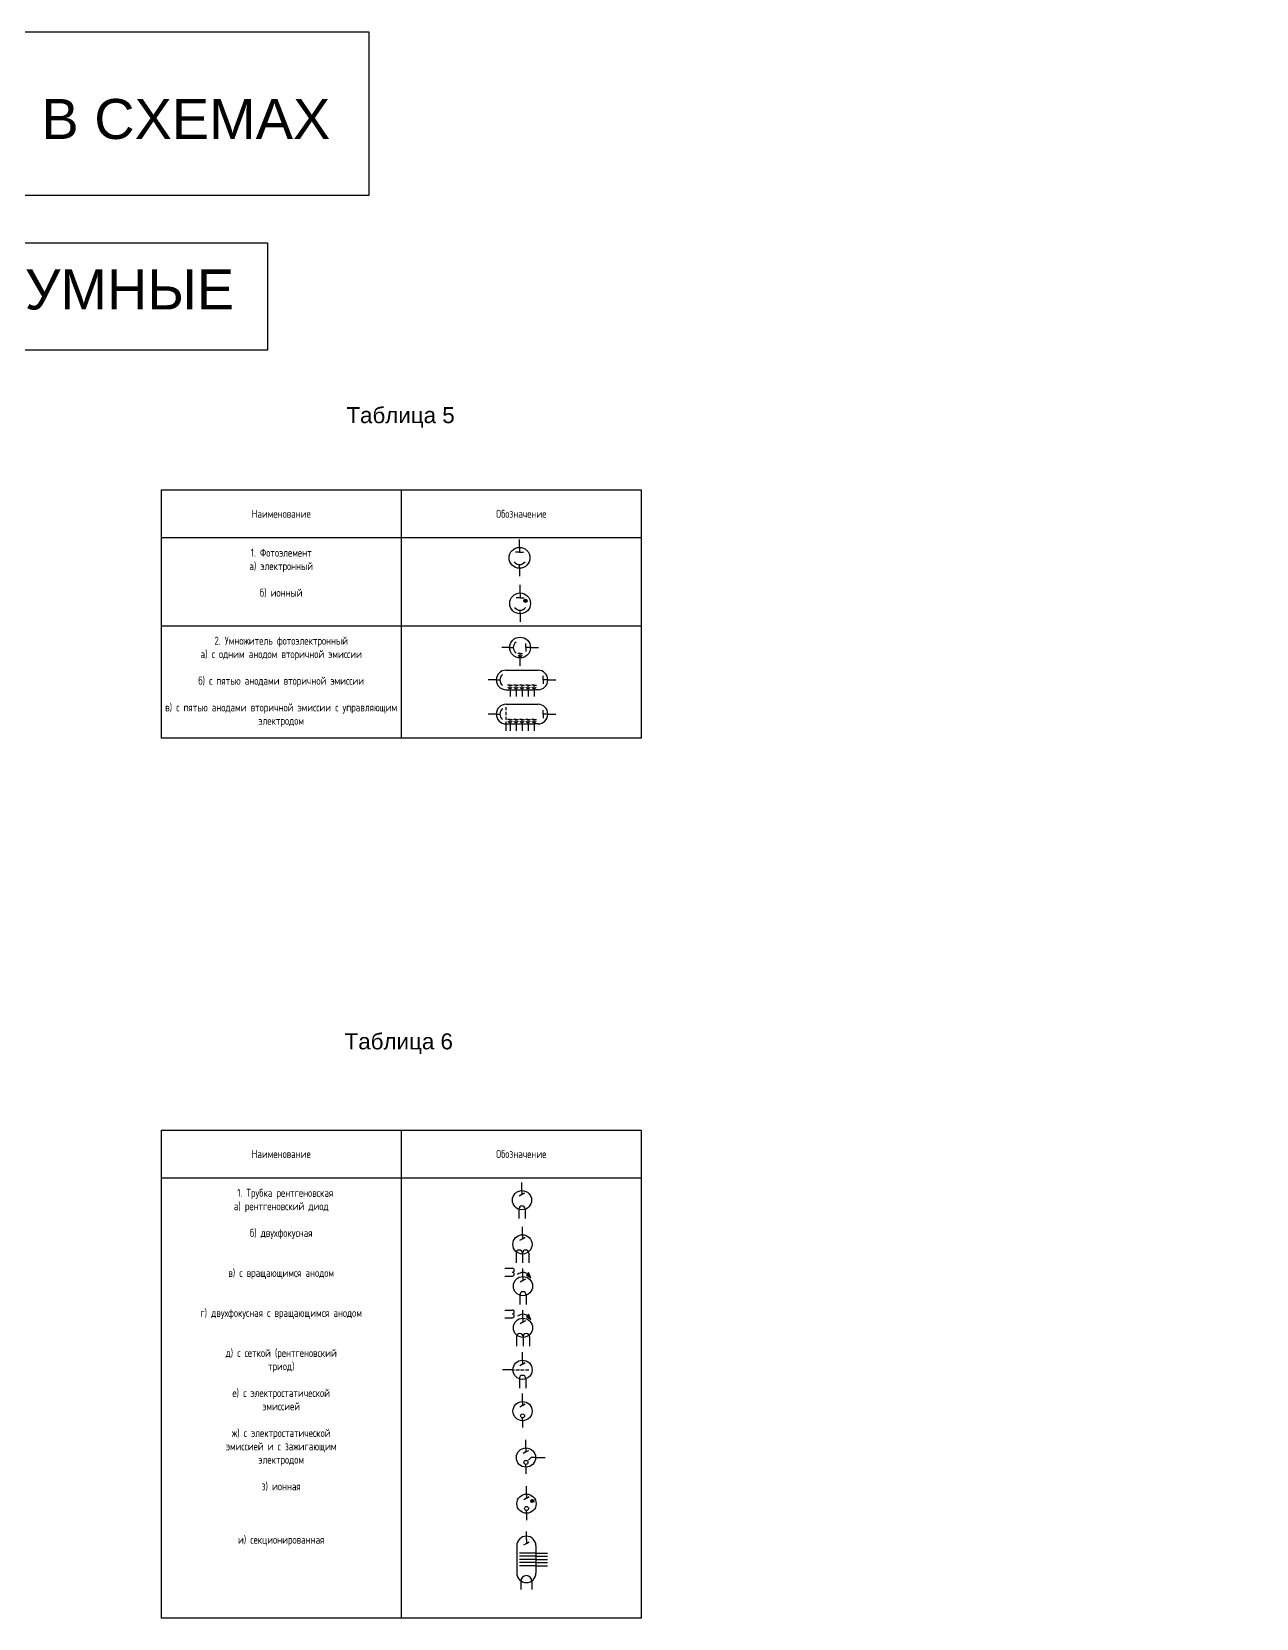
# Model space of a CAD drawing. Header units: millimetres. Extents: x -33 to 3443, y 207 to 2353.
# Drawn here: x 2677 to 3443, y 1362 to 2353 of the extents above; entities that cross this region are included whole.
import ezdxf

# ---------------------------------------------------------------- set-up
doc = ezdxf.new("R2010")
doc.units = ezdxf.units.MM
doc.styles.get("Standard").update_dxf_attribs({"font": 'arial.ttf'})
pattern_1 = [(0, (0, 0), (0, 6.985), [5.08, -1.905]), (90, (0, 0), (-6.985, 4e-16), [5.08, -1.905])]
pattern_2 = [(0, (-0.328, -18.039), (0, 6.985), [5.08, -1.905]), (90, (-0.328, -18.039), (-6.985, 4e-16), [5.08, -1.905])]

msp = doc.modelspace()

# ---------------------------------------------------------------- hatches: boundary and pattern name
h = msp.add_hatch()
h.set_pattern_fill('ANGLE', color=256)
h.set_pattern_definition([(0, (-3e-12, 19), (0, 6.985), [5.08, -1.905]), (90, (-3e-12, 19), (-6.985, 4e-16), [5.08, -1.905])])
h.paths.add_polyline_path([(3355.13, 2002.69), (3355.13, 2001.69, 0.414214), (3355.63, 2002.19, 0.414214)])
h.paths.add_polyline_path([(3355.13, 2002.69, 0.414214), (3354.63, 2002.19), (3355.13, 2002.19)])
h.paths.add_polyline_path([(3355.13, 2002.19), (3354.63, 2002.19, 0.414214), (3355.13, 2001.69)])
h = msp.add_hatch()
h.set_pattern_fill('ANGLE', color=256)
h.set_pattern_definition(pattern_1)
h.paths.add_polyline_path([(3354.63, 2002.19), (3355.63, 2002.19, 1)])
h.paths.add_polyline_path([(3355.13, 2002.19), (3354.63, 2002.19, 0.414214), (3355.13, 2001.69)])
h.paths.add_polyline_path([(3355.63, 2002.19), (3355.13, 2002.19), (3355.13, 2001.69, 0.414214)])
h.paths.add_polyline_path([(3365.61, 2002.19), (3366.61, 2002.19, 1)])
h.paths.add_polyline_path([(3366.11, 2002.19), (3365.61, 2002.19, 0.414214), (3366.11, 2001.69)])
h.paths.add_polyline_path([(3366.61, 2002.19), (3366.11, 2002.19), (3366.11, 2001.69, 0.414214)])
h = msp.add_hatch()
h.set_pattern_fill('ANGLE', color=256)
h.set_pattern_definition([(0, (10.973, 19), (0, 6.985), [5.08, -1.905]), (90, (10.973, 19), (-6.985, 4e-16), [5.08, -1.905])])
h.paths.add_polyline_path([(3366.11, 2002.69), (3366.11, 2001.69, 0.414214), (3366.61, 2002.19, 0.414214)])
h.paths.add_polyline_path([(3366.11, 2002.69, 0.414214), (3365.61, 2002.19), (3366.11, 2002.19)])
h.paths.add_polyline_path([(3366.11, 2002.19), (3365.61, 2002.19, 0.414214), (3366.11, 2001.69)])
at = {"true_color": 0x000000}
h = msp.add_hatch(color=18, dxfattribs=at)
h.dxf.hatch_style = 1
h.paths.add_polyline_path([(2984.85, 1997.7, 1), (2986.85, 1997.7, 1)])
h = msp.add_hatch()
h.set_pattern_fill('ANGLE', color=256)
h.set_pattern_definition([(0, (142.302, 72.771), (0, 6.985), [5.08, -1.905]), (90, (142.302, 72.771), (-6.985, 4e-16), [5.08, -1.905])])
h.paths.add_polyline_path([(3119.46, 1996.56, 1), (3118.94, 1996.56, 1)])
h = msp.add_hatch()
h.set_pattern_fill('ANGLE', color=256)
h.set_pattern_definition(pattern_1)
h.paths.add_polyline_path([(3344.16, 1986.69), (3344.16, 1985.69, 0.414214), (3344.66, 1986.19, 0.414214)])
h.paths.add_polyline_path([(3344.16, 1986.69, 0.414214), (3343.66, 1986.19), (3344.16, 1986.19)])
h.paths.add_polyline_path([(3344.16, 1986.19), (3343.66, 1986.19, 0.414214), (3344.16, 1985.69)])
h = msp.add_hatch()
h.set_pattern_fill('ANGLE', color=256)
h.set_pattern_definition(pattern_1)
h.paths.add_polyline_path([(3355.13, 1983.69), (3355.13, 1982.69, 0.414214), (3355.63, 1983.19, 0.414214)])
h.paths.add_polyline_path([(3355.13, 1983.69, 0.414214), (3354.63, 1983.19), (3355.13, 1983.19)])
h.paths.add_polyline_path([(3355.13, 1983.19), (3354.63, 1983.19, 0.414214), (3355.13, 1982.69)])
h = msp.add_hatch()
h.set_pattern_fill('ANGLE', color=256)
h.set_pattern_definition(pattern_1)
h.paths.add_polyline_path([(3366.11, 1980.69), (3366.11, 1979.69, 0.414214), (3366.61, 1980.19, 0.414214)])
h.paths.add_polyline_path([(3366.11, 1980.69, 0.414214), (3365.61, 1980.19), (3366.11, 1980.19)])
h.paths.add_polyline_path([(3366.11, 1980.19), (3365.61, 1980.19, 0.414214), (3366.11, 1979.69)])
h = msp.add_hatch()
h.set_pattern_fill('ANGLE', color=256)
h.set_pattern_definition([(0, (75.8975, -20.728), (0, 6.985), [5.08, -1.905]), (90, (75.8975, -20.728), (-6.985, 4e-16), [5.08, -1.905])])
h.paths.add_polyline_path([(3430.53, 1981.46), (3431.53, 1981.46, 1)])
h.paths.add_polyline_path([(3431.03, 1981.46), (3430.53, 1981.46, 0.414214), (3431.03, 1980.96)])
h.paths.add_polyline_path([(3431.53, 1981.46), (3431.03, 1981.46), (3431.03, 1980.96, 0.414214)])
h.paths.add_polyline_path([(3441.5, 1981.46), (3442.5, 1981.46, 1)])
h.paths.add_polyline_path([(3442, 1981.46), (3441.5, 1981.46, 0.414214), (3442, 1980.96)])
h.paths.add_polyline_path([(3442.5, 1981.46), (3442, 1981.46), (3442, 1980.96, 0.414214)])
h = msp.add_hatch()
h.set_pattern_fill('ANGLE', color=256)
h.set_pattern_definition(pattern_1)
h.paths.add_polyline_path([(3441.5, 1981.46), (3442, 1981.46), (3442, 1980.96, 0.414214), (3442.5, 1981.46, 1)])
h.paths.add_polyline_path([(3442, 1981.46), (3441.5, 1981.46, 0.414214), (3442, 1980.96)])
h = msp.add_hatch()
h.set_pattern_fill('ANGLE', color=256)
h.set_pattern_definition([(0, (3e-12, -19), (0, 6.985), [5.08, -1.905]), (90, (3e-12, -19), (-6.985, 4e-16), [5.08, -1.905])])
h.paths.add_polyline_path([(3355.13, 1964.69), (3355.13, 1963.69, 0.414214), (3355.63, 1964.19, 0.414214)])
h.paths.add_polyline_path([(3355.13, 1964.69, 0.414214), (3354.63, 1964.19), (3355.13, 1964.19)])
h.paths.add_polyline_path([(3355.13, 1964.19), (3354.63, 1964.19, 0.414214), (3355.13, 1963.69)])
h = msp.add_hatch()
h.set_pattern_fill('ANGLE', color=256)
h.set_pattern_definition(pattern_1)
h.paths.add_polyline_path([(3355.63, 1964.19), (3354.63, 1964.19, 1)])
h.paths.add_polyline_path([(3355.13, 1964.69), (3355.13, 1964.19), (3355.63, 1964.19, 0.414214)])
h.paths.add_polyline_path([(3355.13, 1964.69, 0.414214), (3354.63, 1964.19), (3355.13, 1964.19)])
h.paths.add_polyline_path([(3366.11, 1964.69), (3366.11, 1964.19), (3366.61, 1964.19, 0.414214)])
h.paths.add_polyline_path([(3366.61, 1964.19), (3365.61, 1964.19, 1)])
h.paths.add_polyline_path([(3366.11, 1964.69, 0.414214), (3365.61, 1964.19), (3366.11, 1964.19)])
h = msp.add_hatch()
h.set_pattern_fill('ANGLE', color=256)
h.set_pattern_definition([(0, (10.973, -19), (0, 6.985), [5.08, -1.905]), (90, (10.973, -19), (-6.985, 4e-16), [5.08, -1.905])])
h.paths.add_polyline_path([(3366.11, 1964.69), (3366.11, 1963.69, 0.414214), (3366.61, 1964.19, 0.414214)])
h.paths.add_polyline_path([(3366.11, 1964.69, 0.414214), (3365.61, 1964.19), (3366.11, 1964.19)])
h.paths.add_polyline_path([(3366.11, 1964.19), (3365.61, 1964.19, 0.414214), (3366.11, 1963.69)])
h = msp.add_hatch()
h.set_pattern_fill('ANGLE', color=256)
h.set_pattern_definition(pattern_1)
h.paths.add_polyline_path([(2956.54, 1924.26, 0.262191), (2956.42, 1924.04, 0.267949), (2956.55, 1923.82), (2956.68, 1924.04, 0.010761)])
h.paths.add_polyline_path([(2956.54, 1924.26, -0.010761), (2956.68, 1924.04), (2956.93, 1924.04, 0.584546)])
h.paths.add_polyline_path([(2956.93, 1924.04), (2956.68, 1924.04, -0.010761), (2956.8, 1923.82, 0.273724)])
h.paths.add_polyline_path([(2956.68, 1924.04), (2956.55, 1923.82, 0.262191), (2956.8, 1923.82, 0.010761)])
h = msp.add_hatch()
h.set_pattern_fill('ANGLE', color=256)
h.set_pattern_definition(pattern_1)
h.paths.add_polyline_path([(2977.15, 1924.3), (2977.15, 1924.04, -0.010761), (2977.28, 1923.82, 0.273724), (2977.41, 1924.04, 0.414214)])
h.paths.add_polyline_path([(2977.15, 1924.3, 0.13713), (2977.02, 1924.26, -0.010761), (2977.15, 1924.04)])
h.paths.add_polyline_path([(2977.02, 1924.26, 0.262191), (2976.9, 1924.04, 0.267949), (2977.03, 1923.82), (2977.15, 1924.04, 0.010761)])
h.paths.add_polyline_path([(2977.15, 1924.04), (2977.03, 1923.82, 0.262191), (2977.28, 1923.82, 0.010761)])
h = msp.add_hatch()
h.set_pattern_fill('ANGLE', color=256)
h.set_pattern_definition(pattern_2)
h.paths.add_polyline_path([(2956.21, 1906.23, 0.262191), (2956.09, 1906.01, 0.267949), (2956.22, 1905.78), (2956.35, 1906.01, 0.010761)])
h.paths.add_polyline_path([(2956.21, 1906.23, -0.010761), (2956.35, 1906.01), (2956.61, 1906.01, 0.584546)])
h.paths.add_polyline_path([(2956.61, 1906.01), (2956.35, 1906.01, -0.010761), (2956.47, 1905.78, 0.273724)])
h.paths.add_polyline_path([(2956.35, 1906.01), (2956.22, 1905.78, 0.262191), (2956.47, 1905.78, 0.010761)])
h = msp.add_hatch()
h.set_pattern_fill('ANGLE', color=256)
h.set_pattern_definition(pattern_2)
h.paths.add_polyline_path([(2976.83, 1906.26), (2976.83, 1906.01, -0.010761), (2976.95, 1905.78, 0.273724), (2977.09, 1906.01, 0.414214)])
h.paths.add_polyline_path([(2976.83, 1906.26, 0.13713), (2976.69, 1906.23, -0.010761), (2976.83, 1906.01)])
h.paths.add_polyline_path([(2976.69, 1906.23, 0.262191), (2976.57, 1906.01, 0.267949), (2976.7, 1905.78), (2976.83, 1906.01, 0.010761)])
h.paths.add_polyline_path([(2976.83, 1906.01), (2976.7, 1905.78, 0.262191), (2976.95, 1905.78, 0.010761)])
h = msp.add_hatch()
h.set_pattern_fill('ANGLE', color=256)
h.set_pattern_definition([(0, (2.027, -20.98), (0, 6.985), [5.08, -1.905]), (90, (2.027, -20.98), (-6.985, 4e-16), [5.08, -1.905])])
h.paths.add_polyline_path([(2979.18, 1903.32), (2979.18, 1903.06, -0.010761), (2979.31, 1902.84, 0.273724), (2979.44, 1903.06, 0.414214)])
h.paths.add_polyline_path([(2979.18, 1903.32, 0.13713), (2979.05, 1903.29, -0.010761), (2979.18, 1903.06)])
h.paths.add_polyline_path([(2979.05, 1903.29, 0.262191), (2978.92, 1903.06, 0.267949), (2979.05, 1902.84), (2979.18, 1903.06, 0.010761)])
h.paths.add_polyline_path([(2979.18, 1903.06), (2979.05, 1902.84, 0.262191), (2979.31, 1902.84, 0.010761)])
h = msp.add_hatch()
h.set_pattern_fill('ANGLE', color=256)
h.set_pattern_definition(pattern_1)
h.paths.add_polyline_path([(2979.18, 1903.32, -0.010761), (2979.18, 1903.06), (2979.44, 1903.06, 0.420531)])
h.paths.add_polyline_path([(2979.18, 1903.32, 0.407924), (2978.92, 1903.06, 0.407924), (2979.18, 1902.81, 0.021524)])
h.paths.add_polyline_path([(2979.44, 1903.06), (2979.18, 1903.06, -0.010761), (2979.18, 1902.81, 0.420531)])
h = msp.add_hatch(color=18, dxfattribs=at)
h.dxf.hatch_style = 1
h.paths.add_polyline_path([(2989.33, 1574.7), (2987.87, 1578.03), (2987.68, 1576.71), (2986.56, 1576.5)])
h = msp.add_hatch(color=18, dxfattribs=at)
h.dxf.hatch_style = 1
h.paths.add_polyline_path([(2989.33, 1548.65), (2987.87, 1551.98), (2987.68, 1550.67), (2986.56, 1550.45)])
h = msp.add_hatch(color=18, dxfattribs=at)
h.dxf.hatch_style = 1
h.paths.add_polyline_path([(2989.15, 1435.17, 1), (2991.15, 1435.17, 1)])

# ---------------------------------------------------------------- linework, layer by layer
for p, q in [((2758.26, 2066.93), (3058.26, 2066.93)), ((2758.26, 2066.93), (2758.26, 1911.93)), ((2908.26, 2066.93), (2908.26, 1911.93)), ((3058.26, 2066.93), (3058.26, 1911.93)), ((3058.26, 2036.93), (2758.26, 2036.93)), ((2982.17, 2031.05), (2982.17, 2036.05)), ((2982.17, 2028.05), (2979.67, 2028.05)), ((2982.17, 2031.05), (2982.17, 2028.05)), ((2982.17, 2028.05), (2984.67, 2028.05)), ((2982.17, 2018.05), (2982.17, 2020.3)), ((2982.17, 2018.05), (2982.17, 2013.05)), ((2982.55, 2002.57), (2982.55, 2007.57)), ((2982.55, 2002.57), (2982.55, 1999.57)), ((2982.55, 1999.57), (2980.05, 1999.57)), ((2982.55, 1999.57), (2985.05, 1999.57)), ((2982.55, 1989.57), (2982.55, 1991.82)), ((2982.55, 1989.57), (2982.55, 1984.57)), ((3058.26, 1981.93), (2758.26, 1981.93)), ((2976.04, 1968.48), (2971.04, 1968.48)), ((2976.04, 1968.48), (2978.29, 1968.48)), ((2982.54, 1964.8), (2981.04, 1964.8)), ((2982.54, 1962.8), (2982.54, 1964.8)), ((2982.54, 1964.8), (2984.04, 1964.8)), ((2986.04, 1968.48), (2986.04, 1970.98)), ((2989.04, 1968.48), (2986.04, 1968.48)), ((2986.04, 1968.48), (2986.04, 1965.98)), ((2989.04, 1968.48), (2994.04, 1968.48)), ((2973.74, 1954.35), (2993.74, 1954.35)), ((2982.54, 1956.98), (2982.54, 1962.8)), ((2967.61, 1948.22), (2962.61, 1948.22)), ((2967.61, 1948.22), (2969.86, 1948.22)), ((2976.24, 1944.91), (2974.74, 1944.91)), ((2976.24, 1942.91), (2976.24, 1944.91)), ((2976.24, 1944.91), (2977.74, 1944.91)), ((2979.99, 1944.91), (2978.49, 1944.91)), ((2979.99, 1942.91), (2979.99, 1944.91)), ((2979.99, 1944.91), (2981.49, 1944.91)), ((2983.74, 1944.91), (2982.24, 1944.91)), ((2983.74, 1942.91), (2983.74, 1944.91)), ((2983.74, 1944.91), (2985.24, 1944.91)), ((2987.49, 1944.91), (2985.99, 1944.91)), ((2987.49, 1942.91), (2987.49, 1944.91)), ((2987.49, 1944.91), (2988.99, 1944.91)), ((2991.24, 1944.91), (2989.74, 1944.91)), ((2991.24, 1942.91), (2991.24, 1944.91)), ((2991.24, 1944.91), (2992.74, 1944.91)), ((2996.86, 1948.22), (2996.86, 1950.72)), ((2999.86, 1948.22), (2996.86, 1948.22)), ((2996.86, 1948.22), (2996.86, 1945.72)), ((2999.86, 1948.22), (3004.86, 1948.22)), ((2973.74, 1942.1), (2976.24, 1942.1)), ((2976.24, 1942.1), (2976.24, 1942.91)), ((2976.24, 1942.1), (2976.24, 1937.85)), ((2976.24, 1942.1), (2991.24, 1942.1)), ((2979.99, 1942.1), (2979.99, 1942.91)), ((2979.99, 1942.1), (2979.99, 1937.85)), ((2983.74, 1942.1), (2983.74, 1942.91)), ((2983.74, 1942.1), (2983.74, 1937.85)), ((2987.49, 1942.1), (2987.49, 1942.91)), ((2987.49, 1942.1), (2987.49, 1937.85)), ((2991.24, 1942.1), (2991.24, 1942.91)), ((2993.74, 1942.1), (2991.24, 1942.1)), ((2991.24, 1942.1), (2991.24, 1937.85)), ((2967.61, 1926.89), (2962.61, 1926.89)), ((2967.61, 1926.89), (2969.86, 1926.89)), ((2973.74, 1933.02), (2993.74, 1933.02)), ((2973.74, 1929.27), (2973.74, 1931.27)), ((2973.74, 1926.27), (2973.74, 1928.27)), ((2973.74, 1923.27), (2973.74, 1925.27)), ((2976.24, 1923.58), (2974.74, 1923.58)), ((2976.24, 1921.58), (2976.24, 1923.58)), ((2976.24, 1923.58), (2977.74, 1923.58)), ((2979.99, 1923.58), (2978.49, 1923.58)), ((2979.99, 1921.58), (2979.99, 1923.58)), ((2979.99, 1923.58), (2981.49, 1923.58)), ((2983.74, 1923.58), (2982.24, 1923.58)), ((2983.74, 1921.58), (2983.74, 1923.58)), ((2983.74, 1923.58), (2985.24, 1923.58)), ((2987.49, 1923.58), (2985.99, 1923.58)), ((2987.49, 1921.58), (2987.49, 1923.58)), ((2987.49, 1923.58), (2988.99, 1923.58)), ((2991.24, 1923.58), (2989.74, 1923.58)), ((2991.24, 1921.58), (2991.24, 1923.58)), ((2991.24, 1923.58), (2992.74, 1923.58)), ((2996.86, 1926.89), (2996.86, 1929.39)), ((2999.86, 1926.89), (2996.86, 1926.89)), ((2996.86, 1926.89), (2996.86, 1924.39)), ((2999.86, 1926.89), (3004.86, 1926.89)), ((2973.74, 1916.52), (2973.74, 1922.27)), ((2973.74, 1920.77), (2976.24, 1920.77)), ((2976.24, 1920.77), (2976.24, 1921.58)), ((2976.24, 1920.77), (2976.24, 1916.52)), ((2976.24, 1920.77), (2991.24, 1920.77)), ((2979.99, 1920.77), (2979.99, 1921.58)), ((2979.99, 1920.77), (2979.99, 1916.52)), ((2983.74, 1920.77), (2983.74, 1921.58)), ((2983.74, 1920.77), (2983.74, 1916.52)), ((2987.49, 1920.77), (2987.49, 1921.58)), ((2987.49, 1920.77), (2987.49, 1916.52)), ((2991.24, 1920.77), (2991.24, 1921.58)), ((2993.74, 1920.77), (2991.24, 1920.77)), ((2991.24, 1920.77), (2991.24, 1916.52)), ((3058.26, 1911.93), (2758.26, 1911.93)), ((2758.26, 1666.93), (3058.26, 1666.93)), ((2758.26, 1666.93), (2758.26, 1361.93)), ((2908.26, 1666.93), (2908.26, 1361.93)), ((3058.26, 1666.93), (3058.26, 1361.93)), ((3058.26, 1636.93), (2758.26, 1636.93)), ((2983.71, 1626.66), (2981.98, 1625.66)), ((2983.71, 1629.16), (2983.71, 1634.16)), ((2983.71, 1629.16), (2983.71, 1626.66)), ((2983.71, 1626.66), (2985.45, 1627.66)), ((2981.71, 1617.66), (2981.71, 1611.66)), ((2985.71, 1617.66), (2985.71, 1611.66)), ((2983.98, 1601.54), (2983.98, 1606.54)), ((2983.98, 1599.04), (2982.25, 1598.04)), ((2983.98, 1601.54), (2983.98, 1599.04)), ((2983.98, 1599.04), (2985.72, 1600.04)), ((2979.98, 1590.04), (2979.98, 1584.04)), ((2983.98, 1590.04), (2983.98, 1584.04)), ((2987.98, 1590.04), (2987.98, 1584.04)), ((2973.02, 1580.6), (2977.69, 1580.6)), ((2984.32, 1575.47), (2984.32, 1580.47)), ((2987.68, 1576.71), (2986.56, 1576.5)), ((2986.56, 1576.5), (2989.33, 1574.7)), ((2987.87, 1578.03), (2987.68, 1576.71)), ((2989.33, 1574.7), (2987.87, 1578.03)), ((2973.02, 1575.72), (2977.69, 1575.72)), ((2984.32, 1572.97), (2982.59, 1571.97)), ((2984.32, 1575.47), (2984.32, 1572.97)), ((2984.32, 1572.97), (2986.06, 1573.97)), ((2982.32, 1563.97), (2982.32, 1557.97)), ((2986.32, 1563.97), (2986.32, 1557.97)), ((2973.02, 1554.55), (2977.69, 1554.55)), ((2973.02, 1549.68), (2977.69, 1549.68)), ((2984.32, 1546.92), (2982.59, 1545.92)), ((2984.32, 1549.42), (2984.32, 1554.42)), ((2984.32, 1549.42), (2984.32, 1546.92)), ((2984.32, 1546.92), (2986.06, 1547.92)), ((2987.68, 1550.67), (2986.56, 1550.45)), ((2986.56, 1550.45), (2989.33, 1548.65)), ((2987.87, 1551.98), (2987.68, 1550.67)), ((2989.33, 1548.65), (2987.87, 1551.98)), ((2980.37, 1537.92), (2980.37, 1531.92)), ((2984.37, 1537.92), (2984.37, 1531.92)), ((2988.37, 1537.92), (2988.37, 1531.92)), ((2984.06, 1523.2), (2984.06, 1528.2)), ((2978.06, 1517.2), (2971.56, 1517.2)), ((2978.06, 1517.2), (2979.06, 1517.2)), ((2979.81, 1517.2), (2982.06, 1517.2)), ((2984.06, 1520.7), (2982.33, 1519.7)), ((2982.81, 1517.2), (2985.06, 1517.2)), ((2984.06, 1523.2), (2984.06, 1520.7)), ((2984.06, 1520.7), (2985.8, 1521.7)), ((2985.81, 1517.2), (2988.06, 1517.2)), ((2982.06, 1511.7), (2982.06, 1505.7)), ((2986.06, 1511.7), (2986.06, 1505.7)), ((2984.06, 1497.39), (2984.06, 1502.39)), ((2984.06, 1497.39), (2984.06, 1494.89)), ((2984.06, 1494.89), (2982.33, 1493.89)), ((2984.06, 1494.89), (2985.8, 1495.89)), ((2984.06, 1485.39), (2984.06, 1487.14)), ((2984.06, 1485.39), (2984.06, 1481.14)), ((2986.18, 1468.35), (2986.18, 1473.35)), ((2986.18, 1468.35), (2986.18, 1465.85)), ((2986.18, 1465.85), (2984.44, 1464.85)), ((2986.18, 1465.85), (2987.91, 1466.85)), ((2986.18, 1456.35), (2986.18, 1458.1)), ((2989.43, 1462.35), (2987.73, 1460.65)), ((2992.18, 1462.35), (2989.43, 1462.35)), ((2992.18, 1462.35), (2998.18, 1462.35)), ((2986.18, 1456.35), (2986.18, 1452.1)), ((2986.54, 1439.52), (2986.54, 1444.52)), ((2986.54, 1439.52), (2986.54, 1437.02)), ((2986.54, 1437.02), (2988.27, 1438.02)), ((2986.54, 1437.02), (2984.8, 1436.02)), ((2986.54, 1427.52), (2986.54, 1429.27)), ((2986.54, 1427.52), (2986.54, 1423.27)), ((2986.45, 1408.71), (2984.72, 1407.71)), ((2986.45, 1411.21), (2986.45, 1416.21)), ((2986.45, 1411.21), (2986.45, 1408.71)), ((2986.45, 1408.71), (2988.18, 1409.71)), ((2980.45, 1407.21), (2980.45, 1390.21)), ((2992.45, 1402.71), (2982.2, 1402.71)), ((2992.45, 1400.71), (2982.2, 1400.71)), ((2992.45, 1398.71), (2982.2, 1398.71)), ((2992.45, 1407.21), (2992.45, 1390.21)), ((2992.45, 1402.71), (2999.7, 1402.71)), ((2992.45, 1400.71), (2999.7, 1400.71)), ((2992.45, 1398.71), (2999.7, 1398.71)), ((2992.45, 1396.71), (2982.2, 1396.71)), ((2992.45, 1394.71), (2982.2, 1394.71)), ((2992.45, 1396.71), (2999.7, 1396.71)), ((2992.45, 1394.71), (2999.7, 1394.71)), ((2982.95, 1385.09), (2982.95, 1379.84)), ((2989.95, 1385.09), (2989.95, 1379.84)), ((3058.26, 1361.93), (2758.26, 1361.93))]:
    msp.add_line(p, q)
for points in [[(1912.28, 2353.27), (2888.06, 2353.27), (2888.06, 2250.97), (1912.28, 2250.97)], [(1959.96, 2221.46), (2824.66, 2221.46), (2824.66, 2154.2), (1959.96, 2154.2)]]:
    msp.add_lwpolyline(points, close=True)
for centre, radius in [((2982.17, 2024.55), 6.5), ((2982.55, 1996.07), 6.5), ((2985.85, 1997.7), 1), ((2982.54, 1968.48), 6.5), ((2983.71, 1623.16), 6), ((2983.98, 1595.54), 6), ((2984.32, 1569.47), 6), ((2984.32, 1543.42), 6), ((2984.06, 1517.2), 6), ((2984.06, 1491.39), 6), ((2984.06, 1488.39), 1.25), ((2986.18, 1462.35), 6), ((2986.18, 1459.35), 1.25), ((2986.54, 1433.52), 6), ((2986.54, 1430.52), 1.25), ((2990.15, 1435.17), 1)]:
    msp.add_circle(centre, radius)
for centre, radius, start, end in [((2982.17, 2024.55), 4.25, 216.03188, 323.96812), ((2982.55, 1996.07), 4.25, 216.03188, 323.96812), ((2982.54, 1968.48), 4.25, 126.03188, 233.96812), ((2982.54, 1964.17), 1.37, 201.36106, 338.63894), ((2973.74, 1948.22), 6.12, 90, 270), ((2993.74, 1948.22), 6.12, 270, 90), ((2974.11, 1948.22), 4.25, 126.03188, 233.96812), ((2976.24, 1944.29), 1.37, 201.36106, 338.63894), ((2979.99, 1944.29), 1.37, 201.36106, 338.63894), ((2983.74, 1944.29), 1.37, 201.36106, 338.63894), ((2987.49, 1944.29), 1.37, 201.36106, 338.63894), ((2991.24, 1944.29), 1.37, 201.36106, 338.63894), ((2973.74, 1926.89), 6.12, 90, 270), ((2974.11, 1926.89), 4.25, 126.03188, 233.96812), ((2993.74, 1926.89), 6.12, 270, 90), ((2976.24, 1922.95), 1.37, 201.36106, 338.63894), ((2979.99, 1922.95), 1.37, 201.36106, 338.63894), ((2983.74, 1922.95), 1.37, 201.36106, 338.63894), ((2987.49, 1922.95), 1.37, 201.36106, 338.63894), ((2991.24, 1922.95), 1.37, 201.36106, 338.63894), ((2983.71, 1617.66), 2, 0, 180), ((2981.98, 1590.04), 2, 0, 180), ((2985.98, 1590.04), 2, 0, 180), ((2977.69, 1579.38), 1.22, 270, 90), ((2977.69, 1576.94), 1.22, 270, 90), ((2984.32, 1572.84), 5.12, 49.11092, 130.88908), ((2984.32, 1563.97), 2, 0, 180), ((2977.69, 1553.33), 1.22, 270, 90), ((2977.69, 1550.89), 1.22, 270, 90), ((2984.32, 1546.79), 5.12, 49.11092, 130.88908), ((2982.37, 1537.92), 2, 0, 180), ((2986.37, 1537.92), 2, 0, 180), ((2984.06, 1511.7), 2, 0, 180), ((2986.45, 1407.21), 6, 0, 180), ((2986.45, 1390.21), 6, 180, 0), ((2986.45, 1385.09), 3.5, 0, 180)]:
    msp.add_arc(centre, radius, start, end)

# ---------------------------------------------------------------- texts
at = {"attachment_point": 1}
for s, width, gutter_width, heights, insert, char_height in [('ОБОЗНАЧЕНИЯ УСЛОВНЫЕ ГРАФИЧЕСКИЕ В СХЕМАХ', 1137.9666, 125, [-25.87], (1927.55, 2311.25), 25), ('ГОСТ 2.731-73 ПРИБОРЫ ЭЛЕКТРОВАКУУМНЫЕ', 6862.284, 125, [-25.89], (1983.19, 2204.72), 25), ('Таблица 5', 390.034, 12.5, [-12.29], (2874, 2118.69), 10), ('Таблица 6', 390.034, 12.5, [-12.29], (2872.89, 1727.41), 10)]:
    msp.add_mtext_dynamic_manual_height_columns(s, width=width, gutter_width=gutter_width, heights=heights, dxfattribs=dict(at, insert=insert, char_height=char_height))
at = {"color": 242, "true_color": 0xcd2027, "char_height": 5, "attachment_point": 2}
for s, heights, insert in [('\\pxqc;{\\fGOST type A|b0|i0|c204|p34;Наименование}', [17.61], (2833.26, 2054.54)), ('\\pxqc;{\\fGOST type A|b0|i0|c204|p34;Обозначение}', [17.61], (2983.26, 2054.54)), ('\\pxqc;{\\fGOST type A|b0|i0|c204|p34;1.^IФотоэлемент\\Pа) электронный\\P\\Pб) ионный}', [39.21], (2833.26, 2030.25)), ('\\pxqc;{\\fGOST type A|b0|i0|c204|p34;2.^IУмножитель фотоэлектронный\\Pа) с одним анодом вторичной эмиссии\\P\\Pб) с пятью анодами вторичной эмиссии\\P\\Pв) с пятью анодами вторичной эмиссии с управляющим\\Pэлектродом\\P}', [67.84], (2833.26, 1975.25)), ('\\pxqc;{\\fGOST type A|b0|i0|c204|p34;Наименование}', [17.61], (2833.26, 1654.54)), ('\\pxqc;{\\fGOST type A|b0|i0|c204|p34;Обозначение}', [17.61], (2983.26, 1654.54)), ('\\pxi-3,l4,qc,t4;{\\fGOST type A|b0|i0|c204|p34;1.^IТрубка рентгеновская\\P\\pi0,l0,tz;а) рентгеновский диод\\P\\Pб) двухфокусная\\P\\P\\Pв) с вращающимся анодом\\P\\P\\Pг) двухфокусная с вращающимся анодом\\P\\P\\Pд) с сеткой (рентгеновский\\Pтриод)\\P\\Pе) с электростатической\\Pэмиссией\\P\\Pж) с электростатической\\Pэмиссией и с зажигающим\\Pэлектродом\\P\\Pз) ионная\\P\\P\\P\\Pи) секционированная}', [269.28], (2833.26, 1630.25))]:
    msp.add_mtext_dynamic_manual_height_columns(s, width=150, gutter_width=12.5, heights=heights, dxfattribs=dict(at, insert=insert))

doc.saveas('drawing.dxf')
